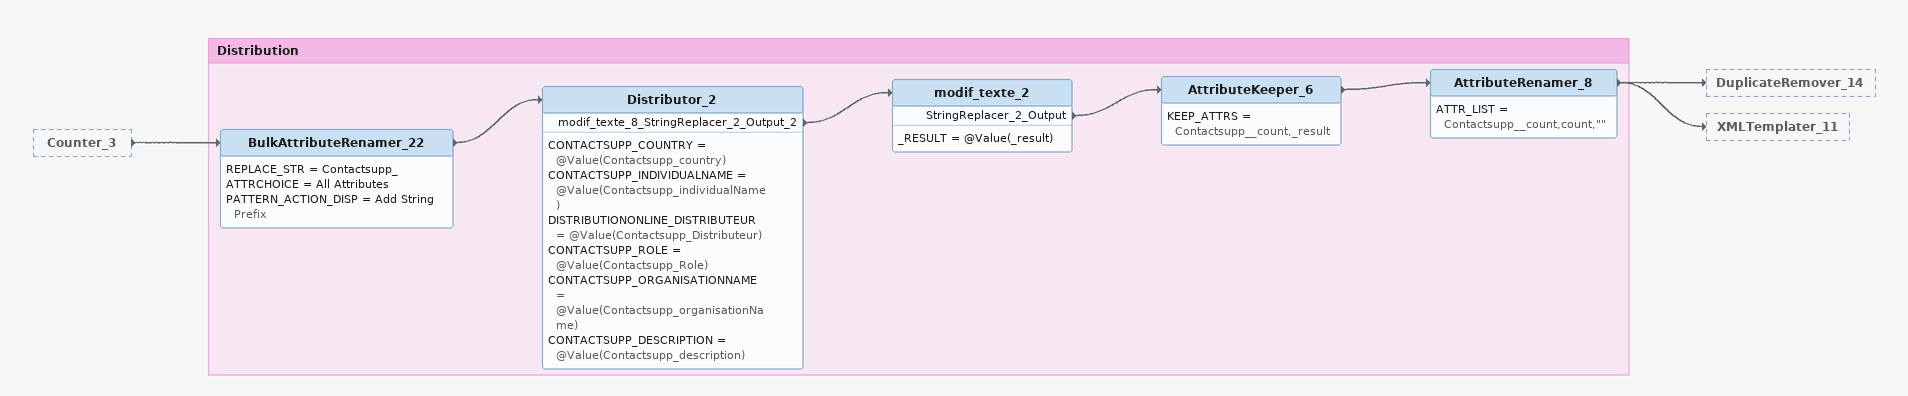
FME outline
Counter_3 [outside]
    -> BulkAttributeRenamer_22

Bookmark: Distribution
BulkAttributeRenamer_22
    REPLACE_STR = Contactsupp_
    ATTRCHOICE = All Attributes
    PATTERN_ACTION_DISP = Add String Prefix
    -> Distributor_2
Distributor_2
    CONTACTSUPP_COUNTRY = @Value(Contactsupp_country)
    CONTACTSUPP_INDIVIDUALNAME = @Value(Contactsupp_individualName)
    DISTRIBUTIONONLINE_DISTRIBUTEUR = @Value(Contactsupp_Distributeur)
    CONTACTSUPP_ROLE = @Value(Contactsupp_Role)
    CONTACTSUPP_ORGANISATIONNAME = @Value(Contactsupp_organisationName)
    CONTACTSUPP_DESCRIPTION = @Value(Contactsupp_description)
    modif_texte_8_StringReplacer_2_Output_2 -> modif_texte_2
modif_texte_2
    _RESULT = @Value(_result)
    StringReplacer_2_Output -> AttributeKeeper_6
AttributeKeeper_6
    KEEP_ATTRS = Contactsupp__count,_result
    -> AttributeRenamer_8
AttributeRenamer_8
    ATTR_LIST = Contactsupp__count,count,""
    -> DuplicateRemover_14
    -> XMLTemplater_11
